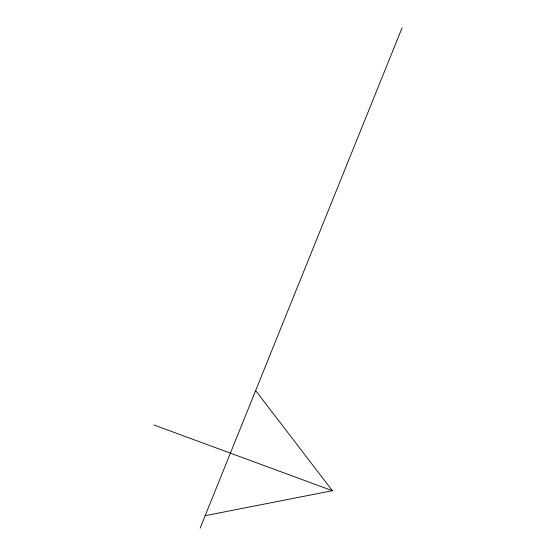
<?xml version="1.0" encoding="UTF-8"?>
<svg xmlns="http://www.w3.org/2000/svg" width="556" height="556" viewBox="0 0 556 556"><rect width="100%" height="100%" fill="white"/><g stroke="black" fill="none" stroke-linecap="round" stroke-linejoin="round"><path stroke-width="0.83" d="M200.097 528.2L402.092 27.8M205.143 515.69L332.377 490.712L255.642 390.59M153.908 424.965L332.377 490.712"/></g></svg>
